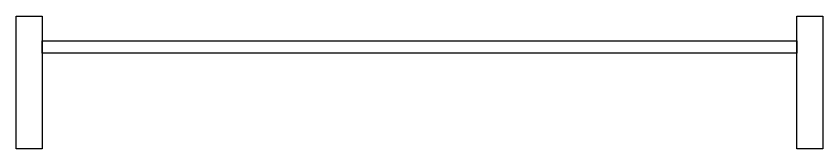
# Model space of a CAD drawing. Extents: x -11.9 to 9.3, y -3.9 to 3.8.
# Drawn here: x -5.855 to -2.755, y 3.314 to 3.827 of the extents above; entities that cross this region are included whole.
import ezdxf

# ---------------------------------------------------------------- set-up
doc = ezdxf.new("R2010")
doc.units = 0
doc.layers.add('SECTIONCUTEDGES', color=7, linetype='CONTINUOUS')

msp = doc.modelspace()

# ---------------------------------------------------------------- linework, layer by layer
at = {"layer": 'SECTIONCUTEDGES'}
for p, q in [((-5.855, 3.8267), (-5.755, 3.8267)), ((-5.855, 3.3145), (-5.855, 3.8267)), ((-5.755, 3.8267), (-5.755, 3.3145)), ((-2.855, 3.8267), (-2.755, 3.8267)), ((-2.855, 3.3145), (-2.855, 3.8267)), ((-2.755, 3.8267), (-2.755, 3.3145)), ((-5.755, 3.7313), (-2.855, 3.7313)), ((-5.755, 3.6833), (-5.755, 3.7313)), ((-2.855, 3.7313), (-2.855, 3.6833)), ((-2.855, 3.6833), (-5.755, 3.6833)), ((-5.755, 3.3145), (-5.855, 3.3145)), ((-2.755, 3.3145), (-2.855, 3.3145))]:
    msp.add_line(p, q, dxfattribs=at)

doc.saveas('drawing.dxf')
